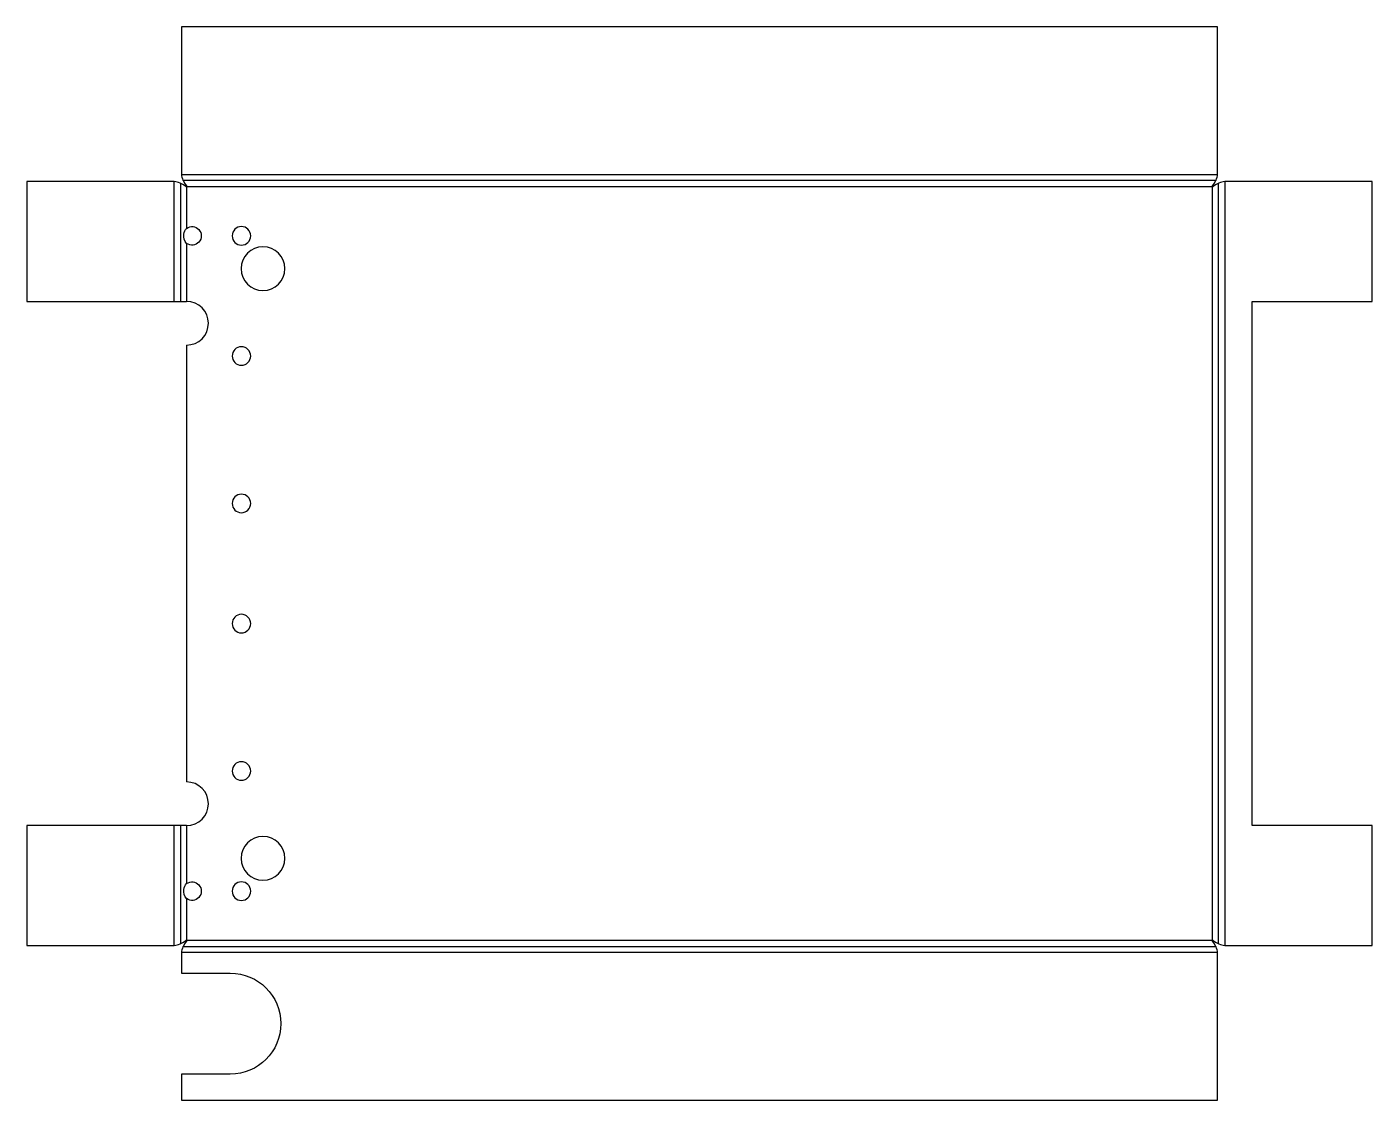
# Model space of a CAD drawing. Header units: millimetres. Extents: x -28 to 218, y 0 to 197.
import ezdxf

# ---------------------------------------------------------------- set-up
doc = ezdxf.new("R2010")
doc.units = ezdxf.units.MM

msp = doc.modelspace()

# ---------------------------------------------------------------- linework, layer by layer
at = {"layer": 'BEND'}
for p, q in [((-0.2, 167.9), (-0.2, 146.26)), ((189.56, 168.39), (0.29, 168.39)), ((190.05, 28.63), (190.05, 167.9)), ((-0.2, 50.26), (-0.2, 28.63)), ((0.29, 28.13), (189.56, 28.13))]:
    msp.add_line(p, q, dxfattribs=at)
at = {"layer": 'BEND_EXTENT'}
for p, q in [((-1.33, 146.26), (-1.33, 168.19)), ((0, 169.52), (189.85, 169.52)), ((191.18, 168.19), (191.18, 28.33)), ((0.93, 167.19), (0.93, 159.64)), ((188.85, 167.26), (1, 167.26)), ((188.92, 29.33), (188.92, 167.19)), ((0.93, 156.89), (0.93, 146.26)), ((-1.33, 28.33), (-1.33, 50.26)), ((0.93, 50.26), (0.93, 39.64)), ((0.93, 36.89), (0.93, 29.33)), ((1, 29.26), (188.85, 29.26)), ((189.85, 27), (0, 27))]:
    msp.add_line(p, q, dxfattribs=at)
at = {"layer": 'INTERIOR_PROFILES', "extrusion": (0, 0, -1)}
for centre, radius in [((-10.98, 158.26), 1.7), ((-14.93, 152.26), 4), ((-10.98, 136.26), 1.7), ((-10.98, 109.26), 1.7), ((-10.98, 87.26), 1.7), ((-10.98, 60.26), 1.7), ((-14.93, 44.26), 4), ((-10.98, 38.26), 1.7)]:
    msp.add_circle(centre, radius, dxfattribs=at)
for centre in [(-1.93, 158.26), (-1.93, 38.26)]:
    msp.add_arc(centre, 1.7, 53.9681, 306.0319, dxfattribs=at)
at = {"layer": 'INTERIOR_PROFILES'}
for points in [[(0.93, 156.89), (0.55, 157.27), (0.34, 157.95), (0.44, 158.59), (0.5, 159.01), (0.68, 159.39), (0.93, 159.64)], [(0.93, 36.89), (0.55, 37.27), (0.34, 37.95), (0.44, 38.59), (0.5, 39.01), (0.68, 39.39), (0.93, 39.64)]]:
    msp.add_open_spline(points, degree=3, knots=[0.315918, 0.315918, 0.315918, 0.315918, 0.5000107, 0.5000107, 0.5000107, 0.6203015, 0.6203015, 0.6203015, 0.6203015], dxfattribs=at)
at = {"layer": 'OUTER_PROFILES'}
for p, q in [((189.85, 196.52), (0, 196.52)), ((0, 196.52), (0, 169.52)), ((189.85, 169.52), (189.85, 196.52)), ((-1.33, 168.19), (-28.33, 168.19)), ((-28.33, 168.19), (-28.33, 146.26)), ((218.18, 168.19), (191.18, 168.19)), ((218.18, 146.26), (218.18, 168.19)), ((1, 167.26), (0.93, 167.19)), ((188.92, 167.19), (188.85, 167.26)), ((-28.33, 146.26), (0.93, 146.26)), ((196.18, 50.26), (196.18, 146.26)), ((196.18, 146.26), (218.18, 146.26)), ((0.93, 138.26), (0.93, 58.26)), ((0.93, 50.26), (-28.33, 50.26)), ((-28.33, 50.26), (-28.33, 28.33)), ((218.18, 50.26), (196.18, 50.26)), ((218.18, 28.33), (218.18, 50.26)), ((-28.33, 28.33), (-1.33, 28.33)), ((0.93, 29.33), (1, 29.26)), ((188.85, 29.26), (188.92, 29.33)), ((191.18, 28.33), (218.18, 28.33)), ((0, 27), (0, 23.25)), ((189.85, 0), (189.85, 27)), ((0, 23.25), (8.94, 23.25)), ((8.94, 4.75), (0, 4.75)), ((0, 4.75), (0, 0)), ((0, 0), (189.85, 0))]:
    msp.add_line(p, q, dxfattribs=at)
for centre in [(0.93, 142.26), (0.93, 54.26)]:
    msp.add_arc(centre, 4, -90, 90, dxfattribs=at)
at = {"layer": 'OUTER_PROFILES', "extrusion": (0, 0, -1)}
msp.add_arc((-8.94, 14), 9.25, 90, 270, dxfattribs=at)
at = {"layer": 'OUTER_PROFILES'}
for points, knots in [([(0.93, 167.19), (0.88, 167.22), (0.84, 167.26), (0.79, 167.29), (0.08, 167.78), (-0.63, 168.19), (-1.33, 168.19)], [1.570796, 1.570796, 1.570796, 1.570796, 1.668627, 1.668627, 1.668627, 3.141593, 3.141593, 3.141593, 3.141593]), ([(0, 169.52), (0, 168.82), (0.41, 168.11), (0.9, 167.4), (0.93, 167.36), (0.97, 167.31), (1, 167.26)], [-3.141593, -3.141593, -3.141593, -3.141593, -1.668627, -1.668627, -1.668627, -1.570796, -1.570796, -1.570796, -1.570796]), ([(188.85, 167.26), (188.88, 167.31), (188.91, 167.36), (188.95, 167.4), (189.43, 168.11), (189.85, 168.82), (189.85, 169.52)], [1.570796, 1.570796, 1.570796, 1.570796, 1.668627, 1.668627, 1.668627, 3.141593, 3.141593, 3.141593, 3.141593]), ([(191.18, 168.19), (190.47, 168.19), (189.77, 167.78), (189.06, 167.29), (189.01, 167.26), (188.97, 167.22), (188.92, 167.19)], [-3.141593, -3.141593, -3.141593, -3.141593, -1.668627, -1.668627, -1.668627, -1.570796, -1.570796, -1.570796, -1.570796]), ([(-1.33, 28.33), (-0.63, 28.33), (0.08, 28.75), (0.79, 29.23), (0.84, 29.27), (0.88, 29.3), (0.93, 29.33)], [-3.141593, -3.141593, -3.141593, -3.141593, -1.668627, -1.668627, -1.668627, -1.570796, -1.570796, -1.570796, -1.570796]), ([(1, 29.26), (0.97, 29.21), (0.93, 29.17), (0.9, 29.12), (0.41, 28.41), (0, 27.71), (0, 27)], [1.570796, 1.570796, 1.570796, 1.570796, 1.668627, 1.668627, 1.668627, 3.141593, 3.141593, 3.141593, 3.141593]), ([(189.85, 27), (189.85, 27.71), (189.43, 28.41), (188.95, 29.12), (188.91, 29.17), (188.88, 29.21), (188.85, 29.26)], [-3.141593, -3.141593, -3.141593, -3.141593, -1.668627, -1.668627, -1.668627, -1.570796, -1.570796, -1.570796, -1.570796]), ([(188.92, 29.33), (188.97, 29.3), (189.01, 29.27), (189.06, 29.23), (189.77, 28.75), (190.47, 28.33), (191.18, 28.33)], [1.570796, 1.570796, 1.570796, 1.570796, 1.668627, 1.668627, 1.668627, 3.141593, 3.141593, 3.141593, 3.141593])]:
    msp.add_open_spline(points, degree=3, knots=knots, dxfattribs=at)

doc.saveas('drawing.dxf')
